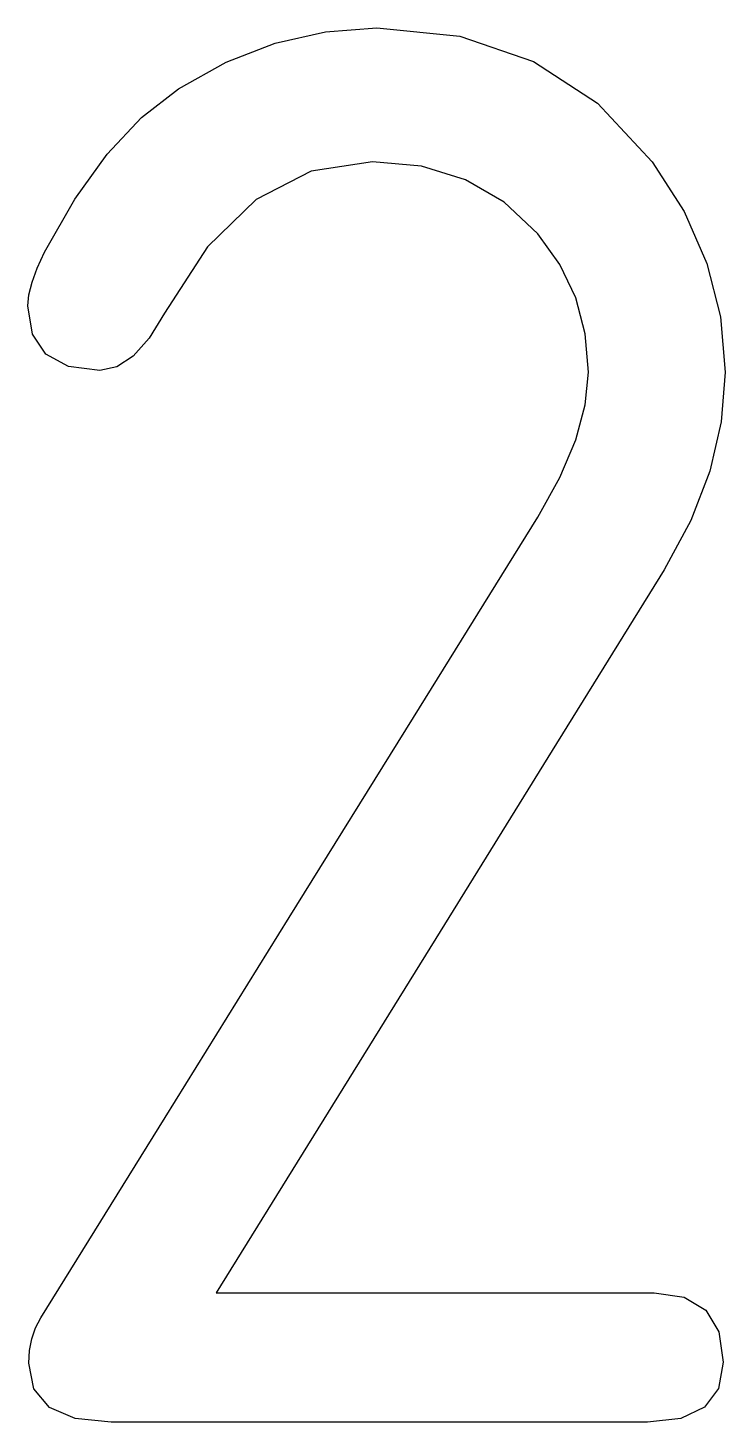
# Model space of a CAD drawing. Extents: x 0 to 2.5, y 0 to 5.
import ezdxf

# ---------------------------------------------------------------- set-up
doc = ezdxf.new("R2010")
doc.units = 0
doc.layers.add('Ebene_1', color=7, linetype='CONTINUOUS')

msp = doc.modelspace()

# ---------------------------------------------------------------- linework, layer by layer
at = {"layer": 'Ebene_1', "color": 7}
msp.add_lwpolyline([(0.258278, 3.771544), (0.145282, 3.786022), (0.06457, 3.829482), (0.016143, 3.901917), (0, 4.003325), (0.003725, 4.042644), (0.014901, 4.08776), (0.033528, 4.13867), (0.059605, 4.195377), (0.16784, 4.385979), (0.283941, 4.547195), (0.407907, 4.679027), (0.539736, 4.781471), (0.710887, 4.877082), (0.88659, 4.945374), (1.066848, 4.986353), (1.251658, 5.000012), (1.549256, 4.970001), (1.812914, 4.879975), (2.042631, 4.729934), (2.238412, 4.519879), (2.352856, 4.341069), (2.434601, 4.155637), (2.483649, 3.963585), (2.499989, 3.764912), (2.48633, 3.587758), (2.445351, 3.410604), (2.377059, 3.233454), (2.281448, 3.056303), (1.879958, 2.408123), (1.478466, 1.759946), (1.076977, 1.111766), (0.675488, 0.463586), (1.067872, 0.463586), (1.460254, 0.463586), (1.852639, 0.463586), (2.245024, 0.463586), (2.353674, 0.448064), (2.43128, 0.4015), (2.477846, 0.323892), (2.493368, 0.215242), (2.476407, 0.121079), (2.425497, 0.053819), (2.340647, 0.013462), (2.221857, 0), (1.740896, 0), (1.259936, 0), (0.778976, 0), (0.298015, 0), (0.169082, 0.013236), (0.076987, 0.052973), (0.021731, 0.119196), (0.003302, 0.211912), (0.006124, 0.256822), (0.014196, 0.298834), (0.027658, 0.337947), (0.04651, 0.374164), (0.491874, 1.091881), (0.937237, 1.809594), (1.382601, 2.527311), (1.827965, 3.245025), (1.907642, 3.388027), (1.964555, 3.522339), (1.998701, 3.647962), (2.010074, 3.764892), (1.998701, 3.902721), (1.964555, 4.031445), (1.907642, 4.151065), (1.827965, 4.261581), (1.707724, 4.374574), (1.568856, 4.455287), (1.411365, 4.503713), (1.23525, 4.519856), (1.016087, 4.485913), (0.818859, 4.384091), (0.643571, 4.21439), (0.490217, 3.97681), (0.434755, 3.88699), (0.377633, 3.822832), (0.318857, 3.78434), (0.258428, 3.771499)], dxfattribs=at)

doc.saveas('drawing.dxf')
